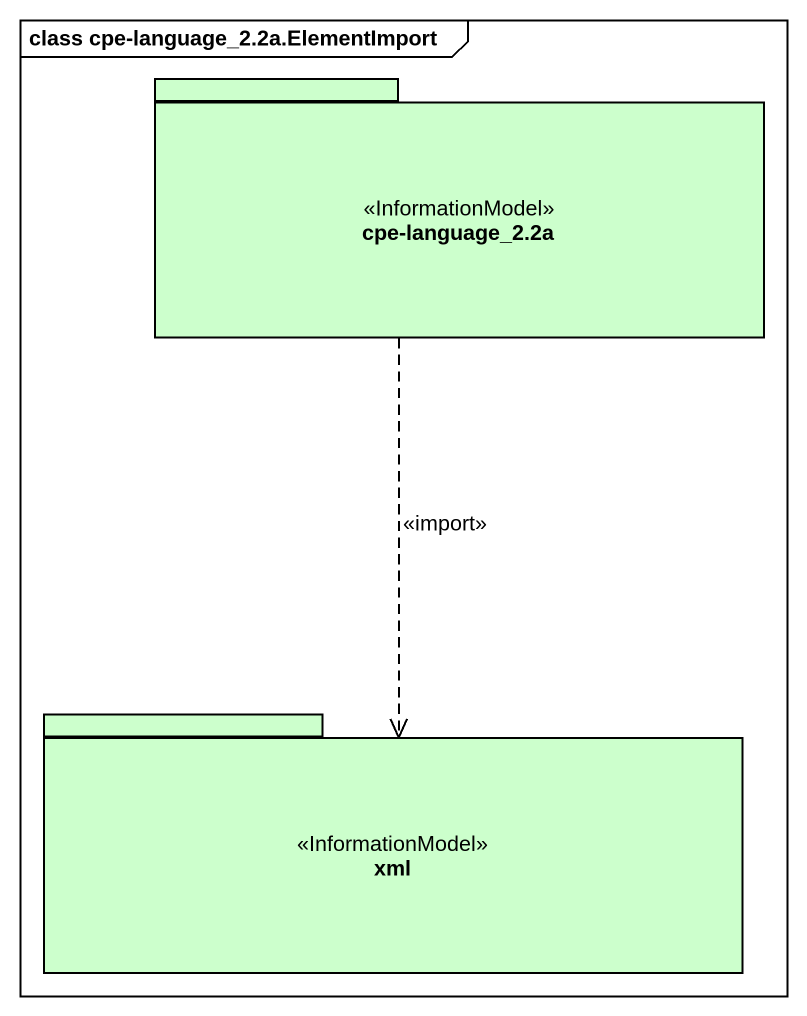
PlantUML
@startuml
mainframe class cpe-language_2.2a.ElementImport
package "cpe-language_2.2a" as cpe_language_2_2a <<InformationModel>> #CCFFCC {
}
package xml <<InformationModel>> #CCFFCC {
}
cpe_language_2_2a ..> xml : <<import>>
@enduml
